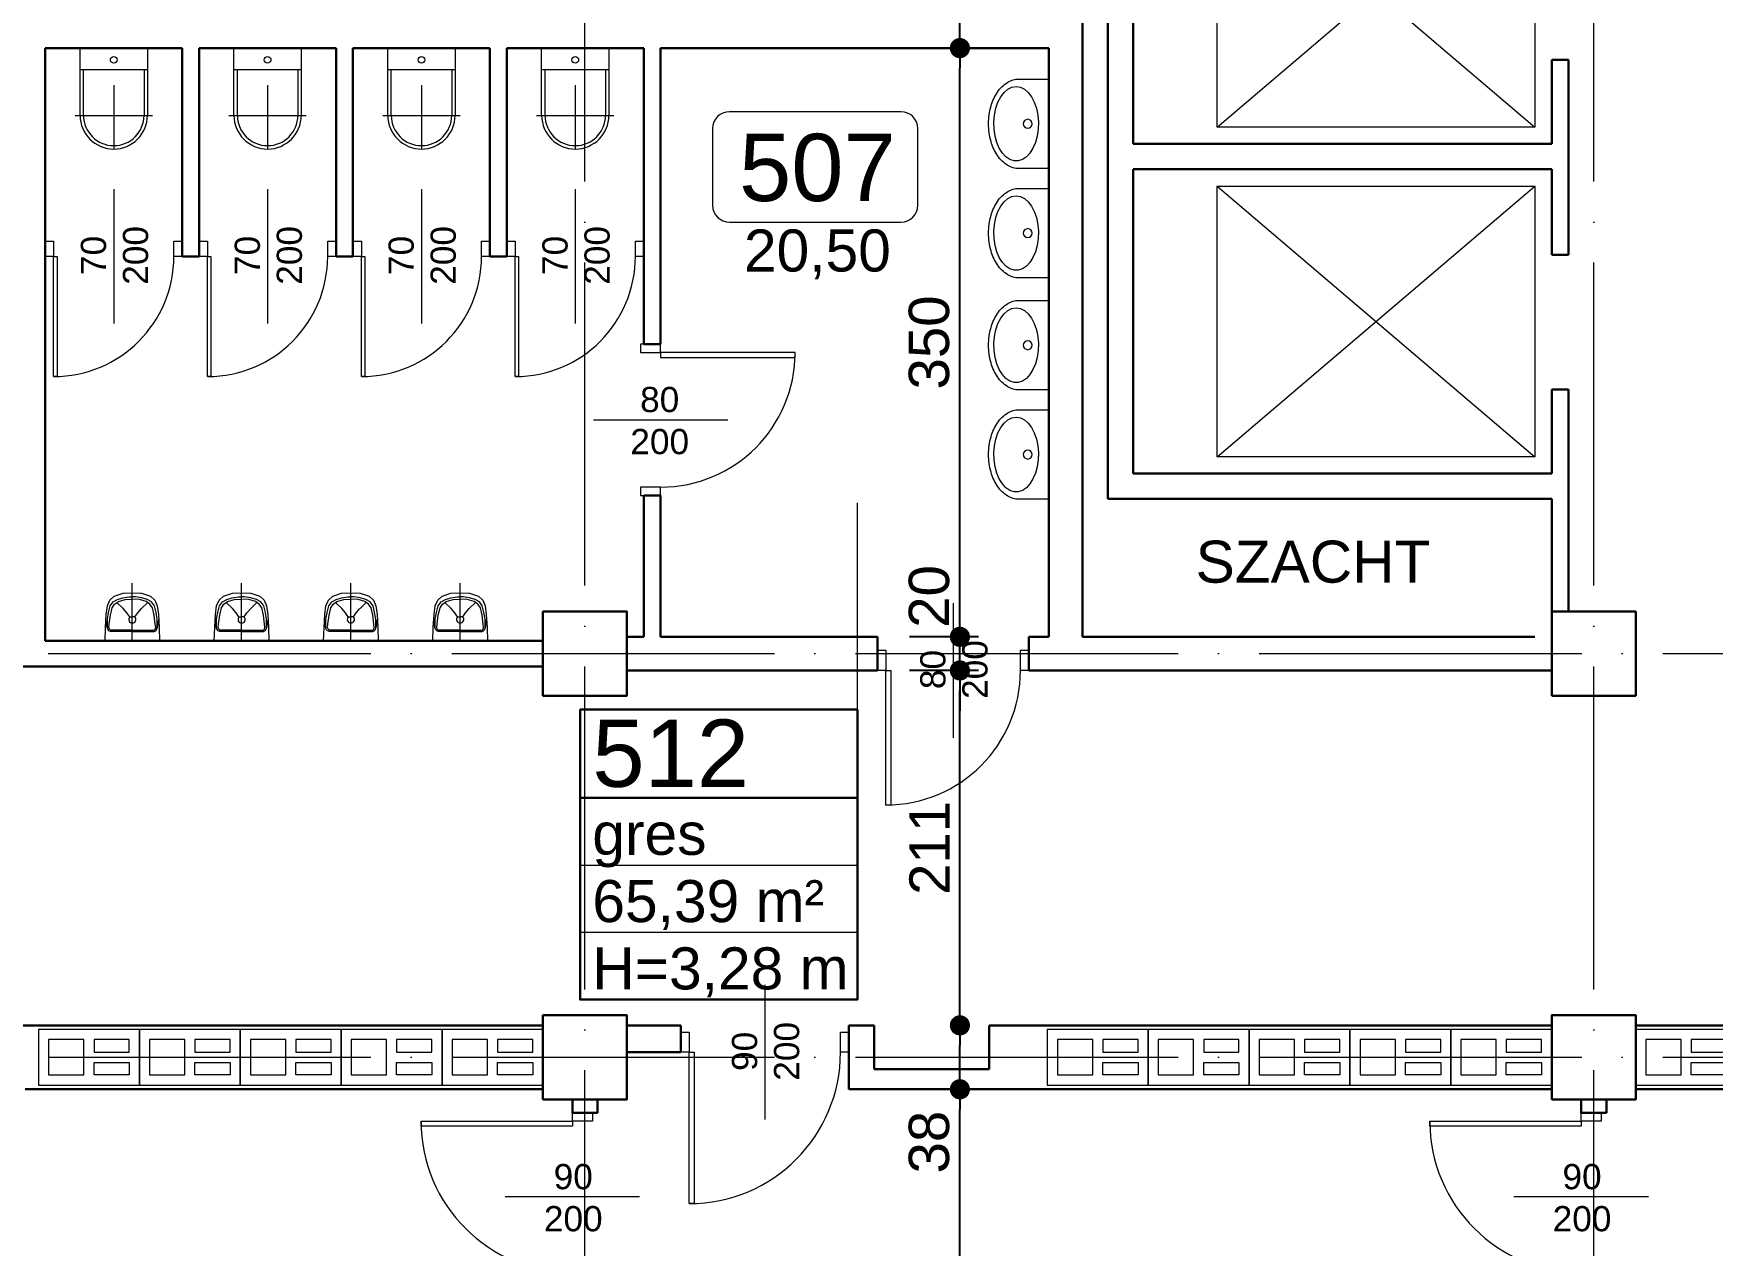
# Model space of a CAD drawing. Header units: millimetres. Extents: x 54 to 8480, y -22812 to 17434.
# Drawn here: x 3105 to 4103, y 10327 to 11047 of the extents above; entities that cross this region are included whole.
import ezdxf

# ---------------------------------------------------------------- set-up
doc = ezdxf.new("R2010")
doc.units = ezdxf.units.MM
doc.linetypes.add('ACAD_ISO04W100', pattern=[30, 24, -3, 0, -3])
doc.linetypes.add('HIDDEN', pattern=[9.525, 6.35, -3.175])
for name, color, linetype, lineweight in [('000_armatura', 7, 'Continuous', 0), ('osie', 132, 'ACAD_ISO04W100', 0), ('STOLARKA', 97, 'Continuous', 0), ('tabelki', 151, 'Continuous', 0), ('wymiary', 150, 'Continuous', 0)]:
    doc.layers.add(name, color=color, linetype=linetype, lineweight=lineweight)
doc.layers.add('TABELKI PO UWAGACH', color=5, linetype='Continuous')
doc.styles.get("Standard").update_dxf_attribs({"font": 'arial.ttf'})
doc.dimstyles.new('ISO-25', dxfattribs={"dimtxt": 24, "dimasz": 12, "dimexe": 30, "dimexo": 30, "dimgap": 6, "dimtad": 1, "dimdec": 0, "dimtxsty": 'Standard', "dimblk": 'DOT', "dimcen": 2.5, "dimadec": 0, "dimazin": 0, "dimtfac": 1, "dimtdec": 0, "dimtmove": 0, "dimatfit": 3, "dimldrblk": 'DOT', "dimfxl": 1, "dimarcsym": 0})

# ---------------------------------------------------------------- blocks, each defined once
blk = doc.blocks.new('A$C13771EA7')
at = {"color": 132, "linetype": 'ACAD_ISO04W100', "lineweight": 0, "ltscale": 8}
for p, q in [((1831, -2874), (1831, 166)), ((2431, -2874), (2431, 166)), ((-169, -1714), (3231, -1714)), ((-169, -1954), (4311, -1954))]:
    blk.add_line(p, q, dxfattribs=at)
blk = doc.blocks.new('A$C1D836454')
at = {"color": 82, "lineweight": 0}
for points in [[(0, -16.5), (60, -16.5), (60, 16.5), (0, 16.5)], [(6, -10.5), (27, -10.5), (27, 10.5), (6, 10.5)], [(33, 3), (54, 3), (54, 10.5), (33, 10.5)], [(33, -3), (54, -3), (54, -10.5), (33, -10.5)]]:
    blk.add_lwpolyline(points, close=True, dxfattribs=at)
blk = doc.blocks.new('_Dot')
at = {"color": 0, "linetype": 'ByBlock', "lineweight": -2}
blk.add_line((-0.5, 0), (-1, 0), dxfattribs=at)
at = {"color": 0, "linetype": 'ByBlock', "lineweight": 0, "const_width": 0.5}
blk.add_lwpolyline([(-0.25, 0, 1), (0.25, 0, 1)], format="xyb", close=True, dxfattribs=at)
blk = doc.blocks.new('*D483')
at = {"layer": 'Defpoints', "color": 0, "linetype": 'Continuous', "lineweight": 0}
for p in [(3655.6, 10419.72), (3675.59, 10419.72), (3675.59, 9724.72)]:
    blk.add_point(p, dxfattribs=at)
at = {"layer": 'wymiary', "color": 0, "linetype": 'Continuous', "lineweight": -2}
for p, q in [((3645.59, 10419.72), (3625.6, 10419.72)), ((3655.6, 9736.72), (3655.6, 10407.72)), ((3645.59, 9724.72), (3625.6, 9724.72))]:
    blk.add_line(p, q, dxfattribs=at)
at = {"layer": 'wymiary', "color": 0, "linetype": 'Continuous', "lineweight": -2, "xscale": 12, "yscale": 12, "zscale": 12}
for p, rotation in [((3655.6, 10419.72), 90), ((3655.6, 9724.72), 270)]:
    blk.add_blockref('_Dot', p, dxfattribs=dict(at, rotation=rotation))
at = {"layer": 'wymiary', "color": 0, "linetype": 'Continuous', "lineweight": 0, "insert": (3637.34, 10072.22), "char_height": 24, "attachment_point": 5, "rotation": 90}
blk.add_mtext('695', dxfattribs=at)
blk = doc.blocks.new('*D484')
at = {"layer": 'Defpoints', "color": 0, "linetype": 'Continuous', "lineweight": 0}
for p in [(3655.6, 10457.72), (3655.6, 10457.72), (3675.59, 10419.72)]:
    blk.add_point(p, dxfattribs=at)
at = {"layer": 'wymiary', "color": 0, "linetype": 'Continuous', "lineweight": -2}
for p, q in [((3655.6, 10431.72), (3655.6, 10445.72)), ((3645.59, 10419.72), (3625.6, 10419.72))]:
    blk.add_line(p, q, dxfattribs=at)
at = {"layer": 'wymiary', "color": 0, "linetype": 'Continuous', "lineweight": -2, "xscale": 12, "yscale": 12, "zscale": 12}
for p, rotation in [((3655.6, 10457.72), 90), ((3655.6, 10419.72), 270)]:
    blk.add_blockref('_Dot', p, dxfattribs=dict(at, rotation=rotation))
at = {"layer": 'wymiary', "color": 0, "linetype": 'Continuous', "lineweight": 0, "insert": (3637.33, 10388.31), "char_height": 24, "attachment_point": 5, "rotation": 90}
blk.add_mtext('38', dxfattribs=at)
blk = doc.blocks.new('*D485')
at = {"layer": 'Defpoints', "color": 0, "linetype": 'Continuous', "lineweight": 0}
for p in [(3655.6, 10668.72), (3696.59, 10668.72), (3655.6, 10457.72)]:
    blk.add_point(p, dxfattribs=at)
at = {"layer": 'wymiary', "color": 0, "linetype": 'Continuous', "lineweight": -2}
for p, q in [((3666.59, 10668.72), (3625.6, 10668.72)), ((3655.6, 10469.72), (3655.6, 10656.72))]:
    blk.add_line(p, q, dxfattribs=at)
at = {"layer": 'wymiary', "color": 0, "linetype": 'Continuous', "lineweight": -2, "xscale": 12, "yscale": 12, "zscale": 12}
for p, rotation in [((3655.6, 10668.72), 90), ((3655.6, 10457.72), 270)]:
    blk.add_blockref('_Dot', p, dxfattribs=dict(at, rotation=rotation))
at = {"layer": 'wymiary', "color": 0, "linetype": 'Continuous', "lineweight": 0, "insert": (3637.55, 10563.22), "char_height": 24, "attachment_point": 5, "rotation": 90}
blk.add_mtext('211', dxfattribs=at)
blk = doc.blocks.new('*D486')
at = {"layer": 'Defpoints', "color": 0, "linetype": 'Continuous', "lineweight": 0}
for p in [(3655.6, 10688.72), (3696.59, 10688.72), (3696.59, 10668.72)]:
    blk.add_point(p, dxfattribs=at)
at = {"layer": 'wymiary', "color": 0, "linetype": 'Continuous', "lineweight": -2}
for p, q in [((3655.6, 10700.72), (3655.6, 10712.72)), ((3666.59, 10688.72), (3625.6, 10688.72)), ((3655.6, 10668.72), (3655.6, 10688.72)), ((3666.59, 10668.72), (3625.6, 10668.72)), ((3655.6, 10656.72), (3655.6, 10644.72))]:
    blk.add_line(p, q, dxfattribs=at)
at = {"layer": 'wymiary', "color": 0, "linetype": 'Continuous', "lineweight": -2, "xscale": 12, "yscale": 12, "zscale": 12}
for p, rotation in [((3655.6, 10688.72), 270), ((3655.6, 10668.72), 90)]:
    blk.add_blockref('_Dot', p, dxfattribs=dict(at, rotation=rotation))
at = {"layer": 'wymiary', "color": 0, "linetype": 'Continuous', "lineweight": 0, "insert": (3637.34, 10712.72), "char_height": 24, "attachment_point": 5, "rotation": 90}
blk.add_mtext('20', dxfattribs=at)
blk = doc.blocks.new('*D487')
at = {"layer": 'Defpoints', "color": 0, "linetype": 'Continuous', "lineweight": 0}
for p in [(3655.6, 11038.72), (3708.59, 11038.72), (3696.59, 10688.72)]:
    blk.add_point(p, dxfattribs=at)
at = {"layer": 'wymiary', "color": 0, "linetype": 'Continuous', "lineweight": -2}
for p, q in [((3678.59, 11038.72), (3625.6, 11038.72)), ((3655.6, 10700.72), (3655.6, 11026.72)), ((3666.59, 10688.72), (3625.6, 10688.72))]:
    blk.add_line(p, q, dxfattribs=at)
at = {"layer": 'wymiary', "color": 0, "linetype": 'Continuous', "lineweight": -2, "xscale": 12, "yscale": 12, "zscale": 12}
for p, rotation in [((3655.6, 11038.72), 90), ((3655.6, 10688.72), 270)]:
    blk.add_blockref('_Dot', p, dxfattribs=dict(at, rotation=rotation))
at = {"layer": 'wymiary', "color": 0, "linetype": 'Continuous', "lineweight": 0, "insert": (3637.33, 10863.72), "char_height": 24, "attachment_point": 5, "rotation": 90}
blk.add_mtext('350', dxfattribs=at)
blk = doc.blocks.new('*D488')
at = {"layer": 'Defpoints', "color": 0, "linetype": 'Continuous', "lineweight": 0}
for p in [(3655.6, 11121.22), (3708.59, 11121.22), (3708.59, 11038.72)]:
    blk.add_point(p, dxfattribs=at)
at = {"layer": 'wymiary', "color": 0, "linetype": 'Continuous', "lineweight": -2}
for p, q in [((3678.59, 11121.22), (3625.6, 11121.22)), ((3655.6, 11050.72), (3655.6, 11109.22)), ((3678.59, 11038.72), (3625.6, 11038.72))]:
    blk.add_line(p, q, dxfattribs=at)
at = {"layer": 'wymiary', "color": 0, "linetype": 'Continuous', "lineweight": -2, "xscale": 12, "yscale": 12, "zscale": 12}
for p, rotation in [((3655.6, 11121.22), 90), ((3655.6, 11038.72), 270)]:
    blk.add_blockref('_Dot', p, dxfattribs=dict(at, rotation=rotation))
at = {"layer": 'wymiary', "color": 0, "linetype": 'Continuous', "lineweight": 0, "insert": (3637.33, 11079.97), "char_height": 24, "attachment_point": 5, "rotation": 90}
blk.add_mtext('83', dxfattribs=at)
blk = doc.blocks.new('A$C098B3351')
for p, q in [((0.0139, 0.2112), (0.0087, 0.1891)), ((0.0183, 0.2207), (0.0139, 0.2112)), ((0.0139, 0.2112), (0.0139, 0.1876)), ((0.0234, 0.2274), (0.0183, 0.2207)), ((0.0323, 0.2299), (0.0234, 0.2274)), ((0.0264, 0.2171), (0.0234, 0.2075)), ((0.0234, 0.2075), (0.0257, 0.1868)), ((0.0323, 0.2215), (0.0264, 0.2171)), ((0.1625, 0.2299), (0.0323, 0.2299)), ((0.1625, 0.2215), (0.0323, 0.2215)), ((0.1625, 0.2299), (0.2927, 0.2299)), ((0.1625, 0.2215), (0.2927, 0.2215)), ((0.2927, 0.2299), (0.3016, 0.2274)), ((0.2927, 0.2215), (0.2986, 0.2171)), ((0.2986, 0.2171), (0.3016, 0.2075)), ((0.3016, 0.2075), (0.2993, 0.1868)), ((0.3016, 0.2274), (0.3067, 0.2207)), ((0.3067, 0.2207), (0.3111, 0.2112)), ((0.3111, 0.2112), (0.3111, 0.1876)), ((0.3111, 0.2112), (0.3163, 0.1891)), ((0.0087, 0.1891), (0.0054, 0.1618)), ((0.0139, 0.1876), (0.0139, 0.1566)), ((0.0139, 0.1566), (0.0212, 0.1176)), ((0.0212, 0.1176), (0.0308, 0.0778)), ((0.0257, 0.1868), (0.0323, 0.1338)), ((0.0323, 0.1338), (0.0426, 0.0888)), ((0.1306, 0.1198), (0.1086, 0.0936)), ((0.1468, 0.1439), (0.1306, 0.1198)), ((0.1468, 0.1439), (0.1625, 0.1439)), ((0.1782, 0.1439), (0.1625, 0.1439)), ((0.1782, 0.1439), (0.1944, 0.1198)), ((0.1944, 0.1198), (0.2164, 0.0936)), ((0.2927, 0.1338), (0.2824, 0.0888)), ((0.2993, 0.1868), (0.2927, 0.1338)), ((0.3038, 0.1176), (0.2942, 0.0778)), ((0.3111, 0.1566), (0.3038, 0.1176)), ((0.3111, 0.1876), (0.3111, 0.1566)), ((0.3163, 0.1891), (0.3196, 0.1618)), ((0.0308, 0.0778), (0.0485, 0.055)), ((0.0426, 0.0888), (0.0574, 0.0682)), ((0.0485, 0.055), (0.0743, 0.0402)), ((0.0574, 0.0682), (0.0795, 0.0527)), ((0.1081, 0.0934), (0.071, 0.0587)), ((0.0743, 0.0402), (0.1068, 0.0299)), ((0.0795, 0.0527), (0.1201, 0.0402)), ((0.1068, 0.0299), (0.1444, 0.0247)), ((0.1201, 0.0402), (0.1625, 0.0379)), ((0.1444, 0.0247), (0.1625, 0.0237)), ((0.2049, 0.0402), (0.1625, 0.0379)), ((0.1806, 0.0247), (0.1625, 0.0237)), ((0.2182, 0.0299), (0.1806, 0.0247)), ((0.2455, 0.0527), (0.2049, 0.0402)), ((0.2169, 0.0934), (0.254, 0.0587)), ((0.2507, 0.0402), (0.2182, 0.0299)), ((0.2676, 0.0682), (0.2455, 0.0527)), ((0.2765, 0.055), (0.2507, 0.0402)), ((0.2824, 0.0888), (0.2676, 0.0682)), ((0.2942, 0.0778), (0.2765, 0.055))]:
    blk.add_line(p, q)
at = {"linetype": 'HIDDEN'}
blk.add_line((0.1625, 0.285), (0.1625, -0.0561), dxfattribs=at)
blk.add_lwpolyline([(0, 0.285), (0.325, 0.285), (0.3222, 0.2075), (0.3178, 0.1286), (0.3111, 0.0785), (0.2964, 0.0446), (0.2706, 0.0196), (0.2175, 0.0034), (0.1625, 0), (0.1075, 0.0034), (0.0544, 0.0196), (0.0286, 0.0446), (0.0139, 0.0785), (0.0072, 0.1286), (0.0028, 0.2075)], close=True)
for start, end in [(90, 222.64103), (317.35897, 90), (317.35897, 90)]:
    blk.add_arc((0.1625, 0.1584), 0.0214, start, end)
blk = doc.blocks.new('wc_1')
for p, q in [((20, 22), (20, 60)), ((43, 40), (-3, 40))]:
    blk.add_line(p, q)
for points in [[(40, 40), (40, 0), (0, 0), (0, 40)], [(2, 13), (2, 40)], [(38, 40), (38, 13)]]:
    blk.add_lwpolyline(points)
blk.add_lwpolyline([(0, 0), (0, 13), (40, 13), (40, 0)], close=True)
blk.add_circle((20, 7), 2)
for radius in [20, 18]:
    blk.add_arc((20, 40), radius, 0, 180)
blk = doc.blocks.new('A$C4F134952')
for p, q in [((0, 26.61), (-17.96, 26.61)), ((0, -26.61), (0, 26.61)), ((-17.96, -26.61), (0, -26.61))]:
    blk.add_line(p, q)
blk.add_lwpolyline([(-17.96, 26.61, 0.138474), (-24.43, 24.78, 0.107069), (-30.66, 18.81, 0.080452), (-34.47, 10.58, 0.068264), (-35.92, 0, 0.068264), (-34.47, -10.58, 0.080452), (-30.66, -18.81, 0.107069), (-24.43, -24.78, 0.138474), (-17.96, -26.61, 0.138474)], format="xyb")
at = {"flags": 128}
blk.add_lwpolyline([(-19.55, -22.16), (-17.04, -21.76), (-14.62, -20.57), (-12.38, -18.64), (-10.4, -16.04), (-8.75, -12.85), (-7.49, -9.2), (-6.67, -5.22), (-6.31, -1.04), (-6.43, 3.17), (-7.02, 7.26), (-8.07, 11.1), (-9.53, 14.53), (-11.35, 17.44), (-13.47, 19.72), (-15.81, 21.29), (-18.29, 22.09), (-20.81, 22.09), (-23.28, 21.29), (-25.62, 19.72), (-27.74, 17.44), (-29.56, 14.53), (-31.02, 11.1), (-32.07, 7.26), (-32.66, 3.17), (-32.78, -1.04), (-32.43, -5.22), (-31.6, -9.2), (-30.34, -12.85), (-28.69, -16.04), (-26.71, -18.64), (-24.47, -20.57), (-22.05, -21.76)], close=True, dxfattribs=at)
blk.add_circle((-12.64, 0), 2.66)

msp = doc.modelspace()

# ---------------------------------------------------------------- linework, layer by layer
at = {"lineweight": 30}
for p, q in [((3728.59, 11388.72), (3728.59, 10688.72)), ((3743.59, 11373.72), (3743.59, 10770.72)), ((3758.59, 11162.72), (3758.59, 10981.72)), ((3111.59, 10686.42), (3111.59, 11038.72)), ((3111.59, 11038.72), (3193.09, 11038.72)), ((3193.09, 10914.92), (3193.09, 11038.72)), ((3203.09, 11038.72), (3284.59, 11038.72)), ((3203.09, 10914.92), (3203.09, 11038.72)), ((3284.59, 10914.92), (3284.59, 11038.72)), ((3294.59, 11038.72), (3376.09, 11038.72)), ((3294.59, 10914.92), (3294.59, 11038.72)), ((3376.09, 10914.92), (3376.09, 11038.72)), ((3386.09, 11038.72), (3467.59, 11038.72)), ((3386.09, 10914.92), (3386.09, 11038.72)), ((3467.59, 10862.72), (3467.59, 11038.72)), ((3477.59, 11038.72), (3708.59, 11038.72)), ((3477.59, 10862.72), (3477.59, 11038.72)), ((3708.59, 11038.72), (3708.59, 10688.72)), ((4007.59, 10981.72), (4007.59, 11031.72)), ((4017.59, 11031.72), (4007.59, 11031.72)), ((4017.59, 10915.72), (4017.59, 11031.72)), ((3758.59, 10981.72), (4007.59, 10981.72)), ((3758.59, 10966.72), (4007.59, 10966.72)), ((3758.59, 10966.72), (3758.59, 10785.72)), ((4007.59, 10915.72), (4007.59, 10966.72)), ((3193.09, 10914.92), (3203.09, 10914.92)), ((3284.59, 10914.92), (3294.59, 10914.92)), ((3376.09, 10914.92), (3386.09, 10914.92)), ((4017.59, 10915.72), (4007.59, 10915.72)), ((3467.59, 10862.72), (3477.59, 10862.72)), ((4007.59, 10785.72), (4007.59, 10835.72)), ((4017.59, 10835.72), (4007.59, 10835.72)), ((4017.59, 10703.72), (4017.59, 10835.72)), ((3758.59, 10785.72), (4007.59, 10785.72)), ((3467.59, 10688.72), (3467.59, 10772.72)), ((3467.59, 10772.72), (3477.59, 10772.72)), ((3467.59, 10772.72), (3477.59, 10772.72)), ((3467.59, 10772.72), (3477.59, 10772.72)), ((3477.59, 10688.72), (3477.59, 10772.72)), ((3743.59, 10770.72), (4007.59, 10770.72)), ((4007.59, 10703.72), (4007.59, 10770.72)), ((3111.59, 10686.42), (3407.59, 10686.42)), ((3457.59, 10688.72), (3467.59, 10688.72)), ((3477.59, 10688.72), (3606.59, 10688.72)), ((3606.59, 10668.72), (3606.59, 10688.72)), ((3696.59, 10668.72), (3696.59, 10688.72)), ((3696.59, 10688.72), (3708.59, 10688.72)), ((3728.59, 10688.72), (3997.59, 10688.72)), ((2991.59, 10671.02), (3407.59, 10671.02)), ((3457.59, 10668.72), (3606.59, 10668.72)), ((3696.59, 10668.72), (4007.59, 10668.72)), ((3091.59, 10457.72), (3407.59, 10457.72)), ((3457.59, 10457.72), (3489.59, 10457.72)), ((3489.59, 10457.72), (3457.59, 10457.72)), ((3489.59, 10457.72), (3489.59, 10441.72)), ((3589.59, 10457.72), (3589.59, 10419.72)), ((3604.59, 10457.72), (3589.59, 10457.72)), ((4007.59, 10457.72), (3673, 10457.72)), ((4057.59, 10457.72), (4415.59, 10457.72)), ((3457.59, 10441.72), (3489.59, 10441.72)), ((3673, 10431.72), (3604.59, 10431.72)), ((3099.59, 10419.72), (3407.59, 10419.72)), ((4007.59, 10419.72), (3589.59, 10419.72)), ((4057.59, 10419.72), (4365.59, 10419.72)), ((3425.09, 10405.72), (3425.09, 10413.72)), ((3425.09, 10405.72), (3440.09, 10405.72)), ((3440.09, 10405.72), (3440.09, 10413.72)), ((4025.09, 10405.72), (4025.09, 10413.72)), ((4025.09, 10405.72), (4040.09, 10405.72)), ((4040.09, 10405.72), (4040.09, 10413.72))]:
    msp.add_line(p, q, dxfattribs=at)
at = {"lineweight": 0}
for p, q in [((3808.59, 11152.72), (3997.59, 10991.72)), ((3808.59, 10991.72), (3997.59, 11152.72)), ((3808.59, 10956.72), (3997.59, 10795.72)), ((3808.59, 10795.72), (3997.59, 10956.72))]:
    msp.add_line(p, q, dxfattribs=at)
at = {"color": 7, "lineweight": 30}
for p, q in [((3604.59, 10457.72), (3604.59, 10431.72)), ((3673, 10457.72), (3673, 10431.72))]:
    msp.add_line(p, q, dxfattribs=at)
at = {"lineweight": 0}
for points in [[(3808.59, 11152.72), (3997.59, 11152.72), (3997.59, 10991.72), (3808.59, 10991.72)], [(3808.59, 10956.72), (3997.59, 10956.72), (3997.59, 10795.72), (3808.59, 10795.72)]]:
    msp.add_lwpolyline(points, close=True, dxfattribs=at)
at = {"lineweight": 30}
for points in [[(3407.59, 10653.72), (3457.59, 10653.72), (3457.59, 10703.72), (3407.59, 10703.72)], [(4007.59, 10653.72), (4057.59, 10653.72), (4057.59, 10703.72), (4007.59, 10703.72)], [(3407.59, 10413.72), (3457.59, 10413.72), (3457.59, 10463.72), (3407.59, 10463.72)], [(4007.59, 10413.72), (4057.59, 10413.72), (4057.59, 10463.72), (4007.59, 10463.72)]]:
    msp.add_lwpolyline(points, close=True, dxfattribs=at)
at = {"layer": 'STOLARKA', "lineweight": 0}
for p, q in [((3152.34, 10954.92), (3152.34, 10874.92)), ((3243.84, 10954.92), (3243.84, 10874.92)), ((3335.34, 10954.92), (3335.34, 10874.92)), ((3426.84, 10954.92), (3426.84, 10874.92)), ((3437.59, 10817.72), (3517.59, 10817.72)), ((3651.59, 10708.72), (3651.59, 10628.72)), ((3539.59, 10481.72), (3539.59, 10401.72)), ((3465.09, 10355.72), (3385.09, 10355.72)), ((4065.09, 10355.72), (3985.09, 10355.72))]:
    msp.add_line(p, q, dxfattribs=at)
for points in [[(3111.59, 10923.92), (3116.59, 10923.92), (3116.59, 10914.92), (3111.59, 10914.92)], [(3188.09, 10923.92), (3193.09, 10923.92), (3193.09, 10914.92), (3188.09, 10914.92)], [(3203.09, 10923.92), (3208.09, 10923.92), (3208.09, 10914.92), (3203.09, 10914.92)], [(3279.59, 10923.92), (3284.59, 10923.92), (3284.59, 10914.92), (3279.59, 10914.92)], [(3294.59, 10923.92), (3299.59, 10923.92), (3299.59, 10914.92), (3294.59, 10914.92)], [(3371.09, 10923.92), (3376.09, 10923.92), (3376.09, 10914.92), (3371.09, 10914.92)], [(3386.09, 10923.92), (3391.09, 10923.92), (3391.09, 10914.92), (3386.09, 10914.92)], [(3462.59, 10923.92), (3467.59, 10923.92), (3467.59, 10914.92), (3462.59, 10914.92)], [(3116.59, 10914.92), (3118.59, 10914.92), (3118.59, 10843.42), (3116.59, 10843.42)], [(3208.09, 10914.92), (3210.09, 10914.92), (3210.09, 10843.42), (3208.09, 10843.42)], [(3299.59, 10914.92), (3301.59, 10914.92), (3301.59, 10843.42), (3299.59, 10843.42)], [(3391.09, 10914.92), (3393.09, 10914.92), (3393.09, 10843.42), (3391.09, 10843.42)], [(3465.59, 10862.72), (3465.59, 10857.72), (3477.59, 10857.72), (3477.59, 10862.72)], [(3477.59, 10857.72), (3477.59, 10854.72), (3557.59, 10854.72), (3557.59, 10857.72)], [(3465.59, 10777.72), (3465.59, 10772.72), (3477.59, 10772.72), (3477.59, 10777.72)], [(3606.59, 10680.72), (3611.59, 10680.72), (3611.59, 10668.72), (3606.59, 10668.72)], [(3691.59, 10680.72), (3696.59, 10680.72), (3696.59, 10668.72), (3691.59, 10668.72)], [(3611.59, 10668.72), (3614.59, 10668.72), (3614.59, 10588.72), (3611.59, 10588.72)], [(3489.59, 10453.72), (3494.59, 10453.72), (3494.59, 10441.72), (3489.59, 10441.72)], [(3584.59, 10453.72), (3589.59, 10453.72), (3589.59, 10441.72), (3584.59, 10441.72)], [(3494.59, 10441.72), (3497.59, 10441.72), (3497.59, 10351.72), (3494.59, 10351.72)], [(3437.09, 10405.72), (3437.09, 10400.72), (3425.09, 10400.72), (3425.09, 10405.72)], [(4037.09, 10405.72), (4037.09, 10400.72), (4025.09, 10400.72), (4025.09, 10405.72)], [(3425.09, 10400.72), (3425.09, 10397.72), (3335.09, 10397.72), (3335.09, 10400.72)], [(4025.09, 10400.72), (4025.09, 10397.72), (3935.09, 10397.72), (3935.09, 10400.72)]]:
    msp.add_lwpolyline(points, close=True, dxfattribs=at)
for centre, radius, start, end in [((3116.59, 10914.92), 71.5, 270, 0), ((3208.09, 10914.92), 71.5, 270, 0), ((3299.59, 10914.92), 71.5, 270, 0), ((3391.09, 10914.92), 71.5, 270, 0), ((3477.59, 10857.72), 80, 270, 0), ((3611.59, 10668.72), 80, 270, 0), ((3494.59, 10441.72), 90, 270, 0), ((3425.09, 10400.72), 90, 180, 270), ((4025.09, 10400.72), 90, 180, 270)]:
    msp.add_arc(centre, radius, start, end, dxfattribs=at)
at = {"layer": 'tabelki', "color": 5, "linetype": 'Continuous', "lineweight": 0}
for p, q in [((3620.54, 11000.92), (3518.51, 11000.92)), ((3508.51, 10990.92), (3508.51, 10945.27)), ((3630.54, 10945.27), (3630.54, 10990.92)), ((3518.51, 10935.27), (3620.54, 10935.27))]:
    msp.add_line(p, q, dxfattribs=at)
for centre, start, end in [((3518.51, 10990.92), 90, 180), ((3620.54, 10990.92), 0, 90), ((3518.51, 10945.27), 180, 270), ((3620.54, 10945.27), 270, 0)]:
    msp.add_arc(centre, 10, start, end, dxfattribs=at)
at = {"layer": 'TABELKI PO UWAGACH', "color": 30, "linetype": 'Continuous', "lineweight": 0}
for p, q in [((3594.64, 10645.41), (3594.64, 10768.38)), ((3429.74, 10553.06), (3594.64, 10553.06)), ((3429.74, 10513.06), (3594.64, 10513.06))]:
    msp.add_line(p, q, dxfattribs=at)
at = {"layer": 'TABELKI PO UWAGACH', "color": 30, "linetype": 'Continuous', "lineweight": 30}
msp.add_line((3429.74, 10593.06), (3594.64, 10593.06), dxfattribs=at)
msp.add_lwpolyline([(3429.74, 10645.41), (3594.64, 10645.41), (3594.64, 10473.06), (3429.74, 10473.06)], close=True, dxfattribs=at)

# ---------------------------------------------------------------- block references
at = {"color": 7, "lineweight": 30}
for p in [(3107.59, 10438.72), (3167.59, 10438.72), (3227.59, 10438.72), (3287.59, 10438.72), (3347.59, 10438.72), (3707.59, 10438.72), (3767.59, 10438.72), (3827.59, 10438.72), (3887.59, 10438.72), (3947.59, 10438.72), (4057.59, 10438.72)]:
    msp.add_blockref('A$C1D836454', p, dxfattribs=at)
at = {"layer": '000_armatura', "rotation": 180}
for p in [(3172.34, 11038.72), (3263.84, 11038.72), (3355.34, 11038.72), (3446.84, 11038.72)]:
    msp.add_blockref('wc_1', p, dxfattribs=at)
at = {"layer": '000_armatura', "xscale": -1, "rotation": 180}
for p in [(3708.59, 10993.72), (3708.59, 10928.72), (3708.59, 10862.09), (3708.59, 10797.09)]:
    msp.add_blockref('A$C4F134952', p, dxfattribs=at)
at = {"layer": '000_armatura', "xscale": 100, "yscale": 100, "zscale": 100, "rotation": 180}
for p in [(3179.63, 10714.92), (3244.63, 10714.92), (3309.63, 10714.92), (3374.63, 10714.92)]:
    msp.add_blockref('A$C098B3351', p, dxfattribs=at)
at = {"layer": 'osie', "lineweight": 30}
msp.add_blockref('A$C13771EA7', (1601.59, 12392.72), dxfattribs=at)

# ---------------------------------------------------------------- texts
at = {"layer": 'STOLARKA', "lineweight": 0, "char_height": 15, "width": 74.3993, "attachment_point": 3, "rotation": 90}
for s, insert in [('\\pxqc;70\\P200', (3132.76, 10952.67)), ('\\pxqc;70\\P200', (3224.26, 10952.67)), ('\\pxqc;70\\P200', (3315.76, 10952.67)), ('\\pxqc;70\\P200', (3407.26, 10952.67)), ('\\pxqc;80\\P200', (3632.01, 10706.47)), ('\\pxqc;90\\P200', (3520.01, 10479.47))]:
    msp.add_mtext(s, dxfattribs=dict(at, insert=insert))
at = {"layer": 'STOLARKA', "lineweight": 0, "char_height": 15, "width": 74.3993}
for s, insert, attachment_point in [('\\pxqc;80\\P200', (3439.85, 10837.3), 1), ('\\pxqc;90\\P200', (3462.83, 10375.3), 3), ('\\pxqc;90\\P200', (4062.83, 10375.3), 3)]:
    msp.add_mtext(s, dxfattribs=dict(at, insert=insert, attachment_point=attachment_point))
at = {"layer": 'tabelki', "color": 5, "linetype": 'Continuous', "lineweight": 0, "attachment_point": 1}
for s, insert, char_height, width in [('\\pxqc;507', (3547.31, 10987.78), 40, 47.0561), ('\\pxqc;20,50', (3547.31, 10930.9), 25, 47.0561), ('\\pxqc;SZACHT', (3842.11, 10745.9), 25, 47.0561), ('\\pxql;512', (3436.98, 10639.53), 40, 47.0561), ('\\pxql;gres', (3436.98, 10584.1), 25, 47.0561), ('\\pxql;65,39 m²', (3436.98, 10544.1), 25, 160.906), ('\\pxql;H=3,28 m', (3436.98, 10504.1), 25, 182.5234)]:
    msp.add_mtext(s, dxfattribs=dict(at, insert=insert, char_height=char_height, width=width))

# ---------------------------------------------------------------- dimensions: what is measured, and where the dimension line sits
at = {"layer": 'wymiary', "linetype": 'Continuous', "lineweight": 0}
for base, p1, p2, picture, middle in [((3655.59585244, 11121.22180572), (3708.58966509, 11038.72180572), (3708.58966509, 11121.22180572), '*D488', (3637.3339152, 11079.97180572)), ((3655.6, 11038.72), (3696.59, 10688.72), (3708.59, 11038.72), '*D487', (3637.33, 10863.72)), ((3655.6, 10668.72), (3655.6, 10457.72), (3696.59, 10668.72), '*D485', (3637.55, 10563.22))]:
    dim = msp.add_linear_dim(base=base, p1=p1, p2=p2, angle=90, dimstyle='ISO-25', override={"dimtmove": 1}, dxfattribs=at)
    dim.commit()
    dim.dimension.update_dxf_attribs({"geometry": picture, "text_midpoint": middle})
for base, p1, p2, picture, middle in [((3655.6, 10688.72), (3696.59, 10668.72), (3696.59, 10688.72), '*D486', (3655.6, 10712.72)), ((3655.6, 10457.72), (3675.59, 10419.72), (3655.6, 10457.72), '*D484', (3655.6, 10388.31))]:
    dim = msp.add_linear_dim(base=base, p1=p1, p2=p2, angle=90, dimstyle='ISO-25', override={"dimtmove": 1}, dxfattribs=at)
    dim.commit()
    dim.dimension.update_dxf_attribs({"geometry": picture, "text_midpoint": middle, "dimtype": 160})
dim = msp.add_linear_dim(base=(3655.6, 10419.72), p1=(3675.59, 9724.72), p2=(3675.59, 10419.72), angle=90, dimstyle='ISO-25', dxfattribs=at)
dim.commit()
dim.dimension.update_dxf_attribs({"geometry": '*D483', "text_midpoint": (3637.34, 10072.22)})

doc.saveas('drawing.dxf')
